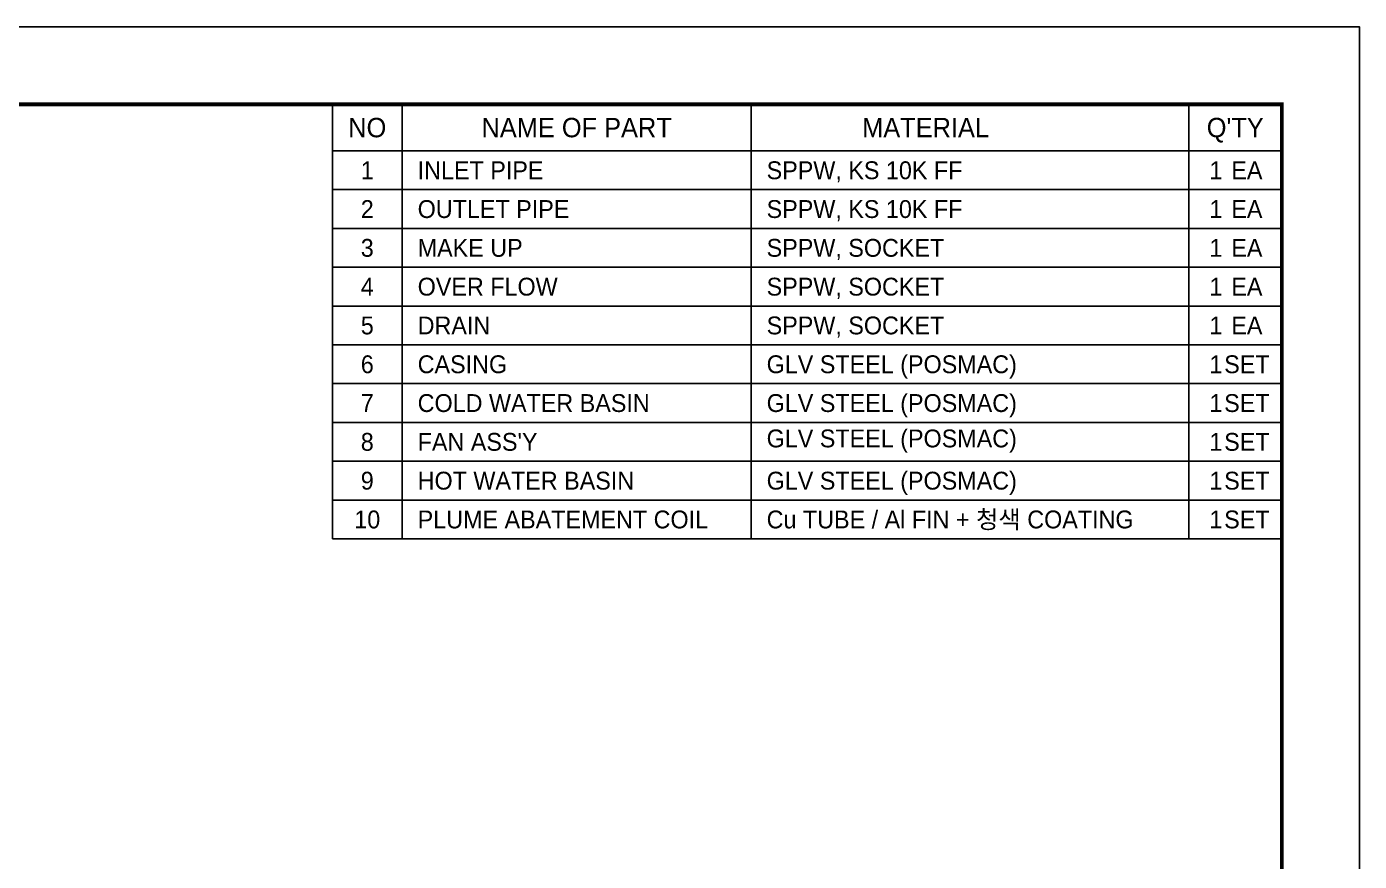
# Model space of a CAD drawing. Header units: millimetres. Extents: x -17070 to 42971, y -291348 to 40590.
# Drawn here: x 30941 to 42971, y 33061 to 40590 of the extents above; entities that cross this region are included whole.
import ezdxf
from ezdxf.enums import TextEntityAlignment as Align

# ---------------------------------------------------------------- set-up
doc = ezdxf.new("R2010")
doc.units = ezdxf.units.MM
for name, color, linetype in [('냉각탑_box', 1, 'Continuous'), ('냉각탑_form', 1, 'Continuous'), ('냉각탑_text', 3, 'Continuous')]:
    doc.layers.add(name, color=color, linetype=linetype)
doc.styles.add('돋움', font='Dotum.ttf')

msp = doc.modelspace()

# ---------------------------------------------------------------- linework, layer by layer
at = {"layer": 'Defpoints'}
msp.add_lwpolyline([(13563.4, 40589.8), (42970.6, 40589.8), (42970.6, 19794.7), (13563.4, 19794.7)], close=True, dxfattribs=at)
at = {"layer": '냉각탑_box'}
for p, q in [((33700.4, 35969.6), (33700.4, 39889.6)), ((33700.4, 39889.6), (42270.4, 39889.6)), ((34330.4, 39889.6), (34330.4, 35969.6)), ((37480.4, 39889.6), (37480.4, 35969.6)), ((41430.4, 39889.6), (41430.4, 35969.6)), ((42270.4, 39889.6), (42270.4, 36319.6)), ((33700.4, 39469.6), (42270.4, 39469.6)), ((33700.4, 39119.6), (42270.4, 39119.6)), ((33700.4, 38769.6), (42270.4, 38769.6)), ((33700.4, 38419.6), (42270.4, 38419.6)), ((33700.4, 38069.6), (42270.4, 38069.6)), ((33700.4, 37719.6), (42270.4, 37719.6)), ((33700.4, 37369.6), (42270.4, 37369.6)), ((33700.4, 37019.6), (42270.4, 37019.6)), ((33700.4, 36669.6), (42270.4, 36669.6)), ((42270.4, 36319.6), (33700.4, 36319.6)), ((33700.4, 35969.6), (42270.4, 35969.6))]:
    msp.add_line(p, q, dxfattribs=at)
at = {"layer": '냉각탑_form', "const_width": 35}
msp.add_lwpolyline([(14263.6, 39889.6), (14263.6, 20494.9), (42270.4, 20494.9), (42270.4, 39889.6)], close=True, dxfattribs=at)

# ---------------------------------------------------------------- texts
at = {"layer": '냉각탑_text', "style": '돋움'}
for s, height, p in [('NO', 175, (34015.4, 39679.6)), ('NAME OF PART', 175, (35905.4, 39679.6)), ('MATERIAL', 175, (39055.4, 39679.6)), ("Q'TY", 175, (41850.4, 39679.6)), ('1', 161, (34015.4, 39294.6)), ('1', 161, (41675.4, 39294.6)), ('EA', 161, (41955.4, 39294.6)), ('2', 161, (34015.4, 38944.6)), ('1', 161, (41675.4, 38944.6)), ('EA', 161, (41955.4, 38944.6)), ('3', 161, (34015.4, 38594.6)), ('1', 161, (41675.4, 38594.6)), ('EA', 161, (41955.4, 38594.6)), ('4', 161, (34015.4, 38244.6)), ('1', 161, (41675.4, 38244.6)), ('EA', 161, (41955.4, 38244.6)), ('5', 161, (34015.4, 37894.6)), ('1', 161, (41675.4, 37894.6)), ('EA', 161, (41955.4, 37894.6)), ('6', 161, (34015.4, 37544.6)), ('1', 161, (41675.4, 37544.6)), ('SET', 161, (41955.4, 37544.6)), ('7', 161, (34015.4, 37194.6)), ('1', 161, (41675.4, 37194.6)), ('SET', 161, (41955.4, 37194.6)), ('8', 161, (34015.4, 36844.6)), ('1', 161, (41675.4, 36844.6)), ('SET', 161, (41955.4, 36844.6)), ('9', 161, (34015.4, 36494.6)), ('1', 161, (41675.4, 36494.6)), ('SET', 161, (41955.4, 36494.6)), ('10', 161, (34015.4, 36144.6)), ('1', 161, (41675.4, 36144.6)), ('SET', 161, (41955.4, 36144.6))]:
    msp.add_text(s, height=height, dxfattribs=at).set_placement(p, align=Align.MIDDLE_CENTER)
for s, p in [('INLET PIPE', (34470.4, 39294.6)), ('SPPW, KS 10K FF', (37620.4, 39294.6)), ('OUTLET PIPE', (34470.4, 38944.6)), ('SPPW, KS 10K FF', (37620.4, 38944.6)), ('MAKE UP', (34470.4, 38594.6)), ('SPPW, SOCKET', (37620.4, 38594.6)), ('OVER FLOW', (34470.4, 38244.6)), ('SPPW, SOCKET', (37620.4, 38244.6)), ('DRAIN', (34470.4, 37894.6)), ('SPPW, SOCKET', (37620.4, 37894.6)), ('CASING', (34470.4, 37544.6)), ('GLV STEEL (POSMAC)', (37620.4, 37544.6)), ('COLD WATER BASIN', (34470.4, 37194.6)), ('GLV STEEL (POSMAC)', (37620.4, 37194.6)), ('GLV STEEL (POSMAC)', (37620.4, 36875.4)), ("FAN ASS'Y", (34470.4, 36844.6)), ('HOT WATER BASIN', (34470.4, 36494.6)), ('GLV STEEL (POSMAC)', (37620.4, 36494.6)), ('PLUME ABATEMENT COIL', (34470.4, 36144.6)), ('Cu TUBE / Al FIN + 청색 COATING', (37620.4, 36144.6))]:
    msp.add_text(s, height=161, dxfattribs=at).set_placement(p, align=Align.MIDDLE_LEFT)

doc.saveas('drawing.dxf')
